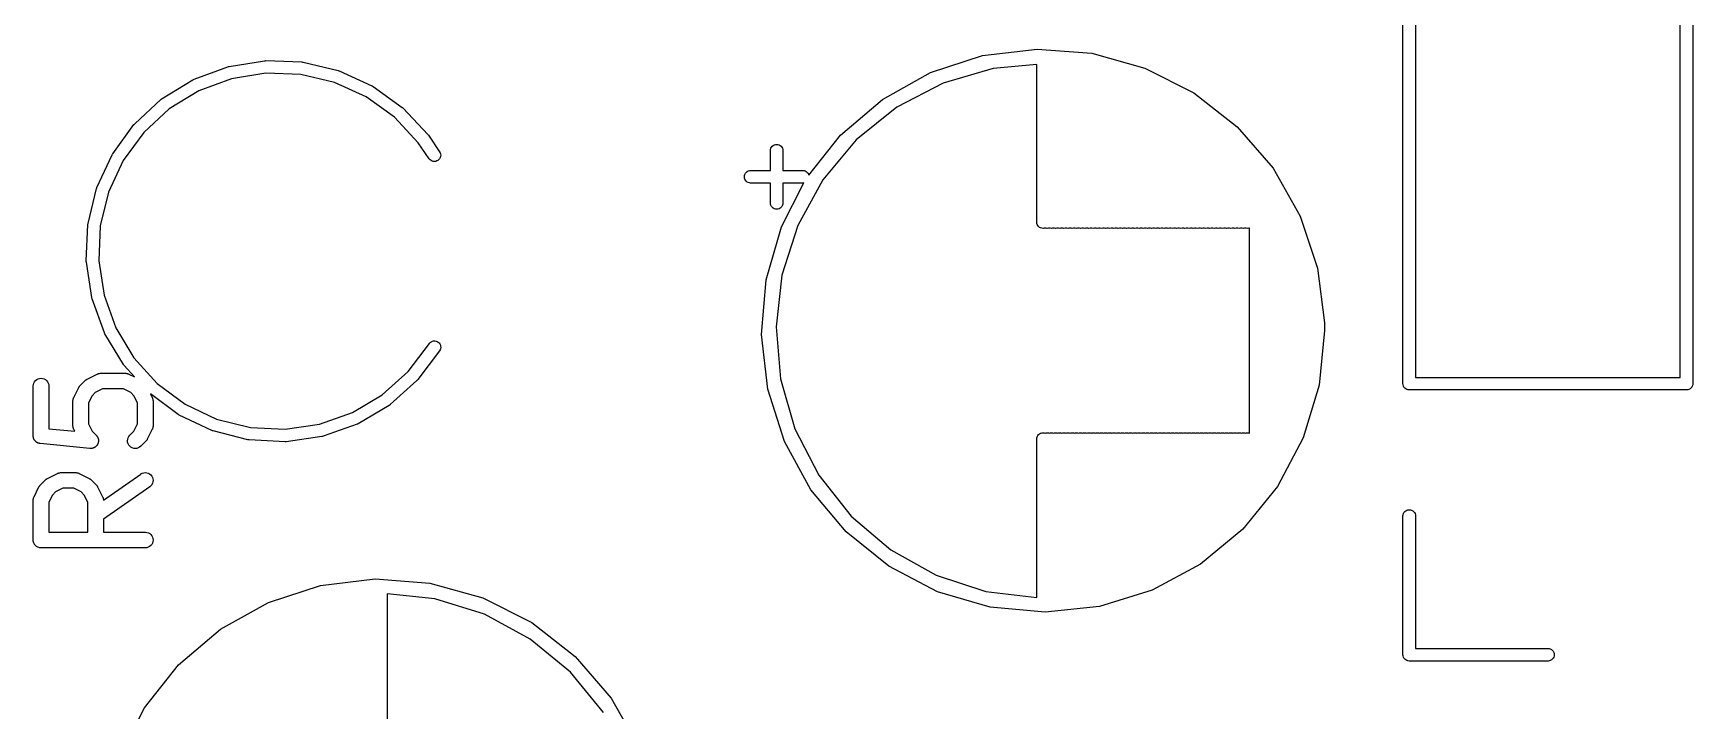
# Model space of a CAD drawing. Extents: x 37.5 to 124, y -108.8 to -35.9.
# Drawn here: x 82.75 to 98.67, y -82.39 to -75.89 of the extents above; entities that cross this region are included whole.
import ezdxf

# ---------------------------------------------------------------- set-up
doc = ezdxf.new("R2010")
doc.units = 0
doc.header["$MEASUREMENT"] = 0
doc.layers.add('BLACK', color=7, linetype='CONTINUOUS')

msp = doc.modelspace()

# ---------------------------------------------------------------- linework, layer by layer
at = {"layer": 'BLACK', "linetype": 'CONTINUOUS'}
for p, q in [((95.892, -79.2451), (95.892, -66.491)), ((96.012, -66.548), (96.012, -79.188)), ((98.552, -79.188), (98.552, -66.9618)), ((98.672, -67.0818), (98.672, -79.2451)), ((91.8602, -76.103), (92.3835, -76.0406)), ((92.3835, -76.0406), (92.9089, -76.081)), ((92.9089, -76.081), (93.4164, -76.2227)), ((84.2965, -76.3293), (84.6206, -76.2095)), ((84.6206, -76.2095), (84.6213, -76.2092)), ((84.6213, -76.2092), (84.6266, -76.2079)), ((84.6266, -76.2079), (84.6319, -76.2066)), ((84.6319, -76.2066), (84.973, -76.152)), ((84.973, -76.152), (84.9738, -76.1519)), ((84.9738, -76.1519), (84.9793, -76.1516)), ((84.9793, -76.1516), (84.9847, -76.1513)), ((84.9847, -76.1513), (85.3299, -76.1641)), ((85.3299, -76.1641), (85.3307, -76.1641)), ((85.3307, -76.1641), (85.3361, -76.1649)), ((85.3361, -76.1649), (85.3415, -76.1656)), ((85.3415, -76.1656), (85.6777, -76.2452)), ((85.6777, -76.2452), (85.6785, -76.2454)), ((85.6785, -76.2454), (85.6836, -76.2473)), ((85.6836, -76.2473), (85.6887, -76.249)), ((85.6887, -76.249), (86.003, -76.3924)), ((91.3591, -76.2658), (91.8602, -76.103)), ((91.9603, -76.2253), (91.481, -76.3664)), ((92.38, -76.1871), (91.9603, -76.2253)), ((92.38, -77.7029), (92.38, -76.1871)), ((93.4164, -76.2227), (93.8867, -76.4603)), ((83.9914, -76.5148), (84.286, -76.3344)), ((84.286, -76.3344), (84.2867, -76.334)), ((84.2867, -76.334), (84.2916, -76.3316)), ((84.2916, -76.3316), (84.2965, -76.3293)), ((84.6566, -76.3241), (84.3437, -76.4398)), ((84.9861, -76.2714), (84.6566, -76.3241)), ((85.3196, -76.2838), (84.9861, -76.2714)), ((85.6443, -76.3606), (85.3196, -76.2838)), ((85.9479, -76.4991), (85.6443, -76.3606)), ((86.003, -76.3924), (86.0038, -76.3927)), ((86.0038, -76.3927), (86.0085, -76.3955)), ((86.0085, -76.3955), (86.0132, -76.3982)), ((86.0132, -76.3982), (86.2936, -76.5999)), ((90.8991, -76.5229), (91.3591, -76.2658)), ((91.481, -76.3664), (91.0382, -76.5979)), ((83.7281, -76.756), (83.9821, -76.5219)), ((83.9821, -76.5219), (83.9827, -76.5213)), ((83.9827, -76.5213), (83.9871, -76.5181)), ((83.9871, -76.5181), (83.9914, -76.5148)), ((84.3437, -76.4398), (84.0591, -76.6141)), ((86.2188, -76.6939), (85.9479, -76.4991)), ((90.4978, -76.8644), (90.8991, -76.5229)), ((93.8867, -76.4603), (94.302, -76.7847)), ((84.0591, -76.6141), (83.8138, -76.8403)), ((86.4476, -76.9386), (86.2188, -76.6939)), ((86.2936, -76.5999), (86.2943, -76.6004)), ((86.2943, -76.6004), (86.2984, -76.6041)), ((86.2984, -76.6041), (86.3024, -76.6076)), ((86.3024, -76.6076), (86.5384, -76.8599)), ((91.0382, -76.5979), (90.6489, -76.9109)), ((83.5167, -77.0438), (83.7203, -76.7648)), ((83.8138, -76.8403), (83.6171, -77.1098)), ((83.7203, -76.7648), (83.7208, -76.7641)), ((83.7208, -76.7641), (83.7245, -76.7601)), ((83.7245, -76.7601), (83.7281, -76.756)), ((86.5384, -76.8599), (86.5389, -76.8605)), ((86.5389, -76.8605), (86.5414, -76.8638)), ((86.5414, -76.8638), (86.5441, -76.867)), ((86.5441, -76.867), (86.6516, -77.0241)), ((90.193, -77.2489), (90.4978, -76.8644)), ((94.302, -76.7847), (94.6463, -77.1836)), ((83.514, -77.0485), (83.5167, -77.0438)), ((86.5526, -77.0919), (86.4476, -76.9386)), ((86.6516, -77.0241), (86.6521, -77.0248)), ((86.6521, -77.0248), (86.6576, -77.0351)), ((86.6576, -77.0351), (86.661, -77.0463)), ((86.661, -77.0463), (86.6621, -77.058)), ((89.8252, -77.0121), (89.8261, -77.0032)), ((89.8252, -77.205), (89.8252, -77.0121)), ((89.8261, -77.0032), (89.8295, -76.9919)), ((89.8295, -76.9919), (89.8351, -76.9815)), ((89.8351, -76.9815), (89.8426, -76.9724)), ((89.8426, -76.9724), (89.8517, -76.9649)), ((89.8517, -76.9649), (89.8622, -76.9593)), ((89.8622, -76.9593), (89.8735, -76.9559)), ((89.8735, -76.9559), (89.8852, -76.9547)), ((89.8852, -76.9547), (89.897, -76.9559)), ((89.897, -76.9559), (89.9083, -76.9593)), ((89.9083, -76.9593), (89.9187, -76.9649)), ((89.9187, -76.9649), (89.9279, -76.9724)), ((89.9279, -76.9724), (89.9354, -76.9815)), ((89.9354, -76.9815), (89.9409, -76.9919)), ((89.9409, -76.9919), (89.9444, -77.0032)), ((89.9444, -77.0032), (89.9452, -77.0121)), ((89.9452, -77.0121), (89.9452, -77.205)), ((90.6489, -76.9109), (90.3277, -77.2937)), ((83.3652, -77.3672), (83.5108, -77.0539)), ((83.6171, -77.1098), (83.4765, -77.4124)), ((83.5108, -77.0539), (83.5111, -77.0532)), ((83.5111, -77.0532), (83.514, -77.0485)), ((86.5601, -77.1009), (86.5526, -77.0919)), ((86.5693, -77.1082), (86.5601, -77.1009)), ((86.5796, -77.1136), (86.5693, -77.1082)), ((86.5909, -77.1169), (86.5796, -77.1136)), ((86.6025, -77.118), (86.5909, -77.1169)), ((86.6142, -77.1168), (86.6025, -77.118)), ((86.6254, -77.1133), (86.6142, -77.1168)), ((86.6357, -77.1077), (86.6254, -77.1133)), ((86.6447, -77.1003), (86.6357, -77.1077)), ((86.6521, -77.0912), (86.6447, -77.1003)), ((86.6576, -77.0809), (86.6521, -77.0912)), ((86.661, -77.0697), (86.6576, -77.0809)), ((86.6621, -77.058), (86.661, -77.0697)), ((89.6122, -77.2093), (89.6235, -77.2059)), ((89.6235, -77.2059), (89.6323, -77.205)), ((89.6323, -77.205), (89.8252, -77.205)), ((89.9452, -77.205), (90.1382, -77.205)), ((90.1382, -77.205), (90.147, -77.2059)), ((90.147, -77.2059), (90.1583, -77.2093)), ((94.6463, -77.1836), (94.9066, -77.6418)), ((89.5749, -77.265), (89.5761, -77.2532)), ((89.5761, -77.2768), (89.5749, -77.265)), ((89.5761, -77.2532), (89.5795, -77.2419)), ((89.5795, -77.2881), (89.5761, -77.2768)), ((89.5795, -77.2419), (89.5851, -77.2315)), ((89.5851, -77.2985), (89.5795, -77.2881)), ((89.5851, -77.2315), (89.5926, -77.2224)), ((89.5926, -77.3076), (89.5851, -77.2985)), ((89.5926, -77.2224), (89.6017, -77.2149)), ((89.6017, -77.3151), (89.5926, -77.3076)), ((89.6017, -77.2149), (89.6122, -77.2093)), ((89.6122, -77.3207), (89.6017, -77.3151)), ((89.6235, -77.3241), (89.6122, -77.3207)), ((89.6323, -77.325), (89.6235, -77.3241)), ((89.8252, -77.325), (89.6323, -77.325)), ((89.8252, -77.5179), (89.8252, -77.325)), ((89.9296, -77.7461), (90.1464, -77.3242)), ((90.1382, -77.325), (89.9452, -77.325)), ((89.9452, -77.325), (89.9452, -77.5179)), ((90.3277, -77.2937), (90.087, -77.7315)), ((90.1464, -77.3242), (90.1382, -77.325)), ((90.1583, -77.2093), (90.1687, -77.2149)), ((90.1687, -77.2149), (90.1779, -77.2224)), ((90.1779, -77.2224), (90.1854, -77.2315)), ((90.1854, -77.2315), (90.1909, -77.2419)), ((90.1909, -77.2419), (90.193, -77.2489)), ((83.2794, -77.7139), (83.3614, -77.3783)), ((83.3614, -77.3783), (83.3616, -77.3774)), ((83.3616, -77.3774), (83.3634, -77.3723)), ((83.3634, -77.3723), (83.3652, -77.3672)), ((83.4765, -77.4124), (83.3974, -77.7366)), ((89.8261, -77.5268), (89.8252, -77.5179)), ((89.9452, -77.5179), (89.9444, -77.5268)), ((89.8295, -77.5381), (89.8261, -77.5268)), ((89.8351, -77.5485), (89.8295, -77.5381)), ((89.8426, -77.5576), (89.8351, -77.5485)), ((89.8517, -77.5651), (89.8426, -77.5576)), ((89.8622, -77.5707), (89.8517, -77.5651)), ((89.8735, -77.5741), (89.8622, -77.5707)), ((89.8852, -77.5753), (89.8735, -77.5741)), ((89.897, -77.5741), (89.8852, -77.5753)), ((89.9083, -77.5707), (89.897, -77.5741)), ((89.9187, -77.5651), (89.9083, -77.5707)), ((89.9279, -77.5576), (89.9187, -77.5651)), ((89.9354, -77.5485), (89.9279, -77.5576)), ((89.9409, -77.5381), (89.9354, -77.5485)), ((89.9444, -77.5268), (89.9409, -77.5381)), ((94.9066, -77.6418), (95.0729, -78.1418)), ((83.2626, -78.0706), (83.2778, -77.7254)), ((83.2778, -77.7246), (83.2787, -77.7192)), ((83.2778, -77.7254), (83.2778, -77.7246)), ((83.2787, -77.7192), (83.2794, -77.7139)), ((83.3974, -77.7366), (83.3828, -78.07)), ((89.7844, -78.2526), (89.9296, -77.7461)), ((90.087, -77.7315), (89.9359, -78.2077)), ((92.3809, -77.7118), (92.38, -77.7029)), ((92.3843, -77.7231), (92.3809, -77.7118)), ((92.3899, -77.7335), (92.3843, -77.7231)), ((92.3974, -77.7426), (92.3899, -77.7335)), ((92.4065, -77.7501), (92.3974, -77.7426)), ((92.4169, -77.7557), (92.4065, -77.7501)), ((92.4282, -77.7591), (92.4169, -77.7557)), ((92.44, -77.7603), (92.4282, -77.7591)), ((92.4518, -77.7591), (92.44, -77.7603)), ((92.46, -77.7566), (92.4518, -77.7591)), ((92.4682, -77.7591), (92.46, -77.7566)), ((92.48, -77.7603), (92.4682, -77.7591)), ((92.4918, -77.7591), (92.48, -77.7603)), ((92.5, -77.7566), (92.4918, -77.7591)), ((92.5082, -77.7591), (92.5, -77.7566)), ((92.52, -77.7603), (92.5082, -77.7591)), ((92.5318, -77.7591), (92.52, -77.7603)), ((92.54, -77.7566), (92.5318, -77.7591)), ((92.5482, -77.7591), (92.54, -77.7566)), ((92.56, -77.7603), (92.5482, -77.7591)), ((92.5718, -77.7591), (92.56, -77.7603)), ((92.58, -77.7566), (92.5718, -77.7591)), ((92.5882, -77.7591), (92.58, -77.7566)), ((92.6, -77.7603), (92.5882, -77.7591)), ((92.6118, -77.7591), (92.6, -77.7603)), ((92.62, -77.7566), (92.6118, -77.7591)), ((92.6282, -77.7591), (92.62, -77.7566)), ((92.64, -77.7603), (92.6282, -77.7591)), ((92.6518, -77.7591), (92.64, -77.7603)), ((92.66, -77.7566), (92.6518, -77.7591)), ((92.6682, -77.7591), (92.66, -77.7566)), ((92.68, -77.7603), (92.6682, -77.7591)), ((92.6918, -77.7591), (92.68, -77.7603)), ((92.7, -77.7566), (92.6918, -77.7591)), ((92.7082, -77.7591), (92.7, -77.7566)), ((92.72, -77.7603), (92.7082, -77.7591)), ((92.7318, -77.7591), (92.72, -77.7603)), ((92.74, -77.7566), (92.7318, -77.7591)), ((92.7482, -77.7591), (92.74, -77.7566)), ((92.76, -77.7603), (92.7482, -77.7591)), ((92.7718, -77.7591), (92.76, -77.7603)), ((92.78, -77.7566), (92.7718, -77.7591)), ((92.7882, -77.7591), (92.78, -77.7566)), ((92.8, -77.7603), (92.7882, -77.7591)), ((92.8118, -77.7591), (92.8, -77.7603)), ((92.82, -77.7566), (92.8118, -77.7591)), ((92.8282, -77.7591), (92.82, -77.7566)), ((92.84, -77.7603), (92.8282, -77.7591)), ((92.8518, -77.7591), (92.84, -77.7603)), ((92.86, -77.7566), (92.8518, -77.7591)), ((92.8682, -77.7591), (92.86, -77.7566)), ((92.88, -77.7603), (92.8682, -77.7591)), ((92.8918, -77.7591), (92.88, -77.7603)), ((92.9, -77.7566), (92.8918, -77.7591)), ((92.9082, -77.7591), (92.9, -77.7566)), ((92.92, -77.7603), (92.9082, -77.7591)), ((92.9318, -77.7591), (92.92, -77.7603)), ((92.94, -77.7566), (92.9318, -77.7591)), ((92.9482, -77.7591), (92.94, -77.7566)), ((92.96, -77.7603), (92.9482, -77.7591)), ((92.9718, -77.7591), (92.96, -77.7603)), ((92.98, -77.7566), (92.9718, -77.7591)), ((92.9882, -77.7591), (92.98, -77.7566)), ((93, -77.7603), (92.9882, -77.7591)), ((93.0118, -77.7591), (93, -77.7603)), ((93.02, -77.7566), (93.0118, -77.7591)), ((93.0282, -77.7591), (93.02, -77.7566)), ((93.04, -77.7603), (93.0282, -77.7591)), ((93.0518, -77.7591), (93.04, -77.7603)), ((93.06, -77.7566), (93.0518, -77.7591)), ((93.0682, -77.7591), (93.06, -77.7566)), ((93.08, -77.7603), (93.0682, -77.7591)), ((93.0918, -77.7591), (93.08, -77.7603)), ((93.1, -77.7566), (93.0918, -77.7591)), ((93.1082, -77.7591), (93.1, -77.7566)), ((93.12, -77.7603), (93.1082, -77.7591)), ((93.1318, -77.7591), (93.12, -77.7603)), ((93.1405, -77.7565), (93.1318, -77.7591)), ((93.1492, -77.7591), (93.1405, -77.7565)), ((93.161, -77.7603), (93.1492, -77.7591)), ((93.1728, -77.7591), (93.161, -77.7603)), ((93.181, -77.7566), (93.1728, -77.7591)), ((93.1892, -77.7591), (93.181, -77.7566)), ((93.201, -77.7603), (93.1892, -77.7591)), ((93.2128, -77.7591), (93.201, -77.7603)), ((93.221, -77.7566), (93.2128, -77.7591)), ((93.2292, -77.7591), (93.221, -77.7566)), ((93.241, -77.7603), (93.2292, -77.7591)), ((93.2528, -77.7591), (93.241, -77.7603)), ((93.261, -77.7566), (93.2528, -77.7591)), ((93.2692, -77.7591), (93.261, -77.7566)), ((93.281, -77.7603), (93.2692, -77.7591)), ((93.2928, -77.7591), (93.281, -77.7603)), ((93.301, -77.7566), (93.2928, -77.7591)), ((93.3092, -77.7591), (93.301, -77.7566)), ((93.321, -77.7603), (93.3092, -77.7591)), ((93.3328, -77.7591), (93.321, -77.7603)), ((93.341, -77.7566), (93.3328, -77.7591)), ((93.3492, -77.7591), (93.341, -77.7566)), ((93.361, -77.7603), (93.3492, -77.7591)), ((93.3728, -77.7591), (93.361, -77.7603)), ((93.381, -77.7566), (93.3728, -77.7591)), ((93.3892, -77.7591), (93.381, -77.7566)), ((93.401, -77.7603), (93.3892, -77.7591)), ((93.4128, -77.7591), (93.401, -77.7603)), ((93.421, -77.7566), (93.4128, -77.7591)), ((93.4292, -77.7591), (93.421, -77.7566)), ((93.441, -77.7603), (93.4292, -77.7591)), ((93.4528, -77.7591), (93.441, -77.7603)), ((93.461, -77.7566), (93.4528, -77.7591)), ((93.4692, -77.7591), (93.461, -77.7566)), ((93.481, -77.7603), (93.4692, -77.7591)), ((93.4928, -77.7591), (93.481, -77.7603)), ((93.501, -77.7566), (93.4928, -77.7591)), ((93.5092, -77.7591), (93.501, -77.7566)), ((93.521, -77.7603), (93.5092, -77.7591)), ((93.5328, -77.7591), (93.521, -77.7603)), ((93.541, -77.7566), (93.5328, -77.7591)), ((93.5492, -77.7591), (93.541, -77.7566)), ((93.561, -77.7603), (93.5492, -77.7591)), ((93.5728, -77.7591), (93.561, -77.7603)), ((93.581, -77.7566), (93.5728, -77.7591)), ((93.5892, -77.7591), (93.581, -77.7566)), ((93.601, -77.7603), (93.5892, -77.7591)), ((93.6128, -77.7591), (93.601, -77.7603)), ((93.621, -77.7566), (93.6128, -77.7591)), ((93.6292, -77.7591), (93.621, -77.7566)), ((93.641, -77.7603), (93.6292, -77.7591)), ((93.6528, -77.7591), (93.641, -77.7603)), ((93.661, -77.7566), (93.6528, -77.7591)), ((93.6692, -77.7591), (93.661, -77.7566)), ((93.681, -77.7603), (93.6692, -77.7591)), ((93.6928, -77.7591), (93.681, -77.7603)), ((93.701, -77.7566), (93.6928, -77.7591)), ((93.7092, -77.7591), (93.701, -77.7566)), ((93.721, -77.7603), (93.7092, -77.7591)), ((93.7328, -77.7591), (93.721, -77.7603)), ((93.741, -77.7566), (93.7328, -77.7591)), ((93.7492, -77.7591), (93.741, -77.7566)), ((93.761, -77.7603), (93.7492, -77.7591)), ((93.7728, -77.7591), (93.761, -77.7603)), ((93.781, -77.7566), (93.7728, -77.7591)), ((93.7892, -77.7591), (93.781, -77.7566)), ((93.801, -77.7603), (93.7892, -77.7591)), ((93.8128, -77.7591), (93.801, -77.7603)), ((93.821, -77.7566), (93.8128, -77.7591)), ((93.8292, -77.7591), (93.821, -77.7566)), ((93.841, -77.7603), (93.8292, -77.7591)), ((93.8528, -77.7591), (93.841, -77.7603)), ((93.861, -77.7566), (93.8528, -77.7591)), ((93.8692, -77.7591), (93.861, -77.7566)), ((93.881, -77.7603), (93.8692, -77.7591)), ((93.8928, -77.7591), (93.881, -77.7603)), ((93.901, -77.7566), (93.8928, -77.7591)), ((93.9092, -77.7591), (93.901, -77.7566)), ((93.921, -77.7603), (93.9092, -77.7591)), ((93.9328, -77.7591), (93.921, -77.7603)), ((93.941, -77.7566), (93.9328, -77.7591)), ((93.9492, -77.7591), (93.941, -77.7566)), ((93.961, -77.7603), (93.9492, -77.7591)), ((93.9728, -77.7591), (93.961, -77.7603)), ((93.981, -77.7566), (93.9728, -77.7591)), ((93.9892, -77.7591), (93.981, -77.7566)), ((94.001, -77.7603), (93.9892, -77.7591)), ((94.0128, -77.7591), (94.001, -77.7603)), ((94.021, -77.7566), (94.0128, -77.7591)), ((94.0292, -77.7591), (94.021, -77.7566)), ((94.041, -77.7603), (94.0292, -77.7591)), ((94.0528, -77.7591), (94.041, -77.7603)), ((94.061, -77.7566), (94.0528, -77.7591)), ((94.0692, -77.7591), (94.061, -77.7566)), ((94.081, -77.7603), (94.0692, -77.7591)), ((94.0928, -77.7591), (94.081, -77.7603)), ((94.101, -77.7566), (94.0928, -77.7591)), ((94.1092, -77.7591), (94.101, -77.7566)), ((94.121, -77.7603), (94.1092, -77.7591)), ((94.1328, -77.7591), (94.121, -77.7603)), ((94.141, -77.7566), (94.1328, -77.7591)), ((94.1492, -77.7591), (94.141, -77.7566)), ((94.161, -77.7603), (94.1492, -77.7591)), ((94.1728, -77.7591), (94.161, -77.7603)), ((94.181, -77.7566), (94.1728, -77.7591)), ((94.1892, -77.7591), (94.181, -77.7566)), ((94.201, -77.7603), (94.1892, -77.7591)), ((94.2128, -77.7591), (94.201, -77.7603)), ((94.221, -77.7566), (94.2128, -77.7591)), ((94.2292, -77.7591), (94.221, -77.7566)), ((94.241, -77.7603), (94.2292, -77.7591)), ((94.2528, -77.7591), (94.241, -77.7603)), ((94.261, -77.7566), (94.2528, -77.7591)), ((94.2692, -77.7591), (94.261, -77.7566)), ((94.281, -77.7603), (94.2692, -77.7591)), ((94.2928, -77.7591), (94.281, -77.7603)), ((94.301, -77.7566), (94.2928, -77.7591)), ((94.3092, -77.7591), (94.301, -77.7566)), ((94.321, -77.7603), (94.3092, -77.7591)), ((94.3328, -77.7591), (94.321, -77.7603)), ((94.341, -77.7566), (94.3328, -77.7591)), ((94.3492, -77.7591), (94.341, -77.7566)), ((94.361, -77.7603), (94.3492, -77.7591)), ((94.3728, -77.7591), (94.361, -77.7603)), ((94.381, -77.7566), (94.3728, -77.7591)), ((94.3892, -77.7591), (94.381, -77.7566)), ((94.401, -77.7603), (94.3892, -77.7591)), ((94.4128, -77.7591), (94.401, -77.7603)), ((94.421, -77.7566), (94.4128, -77.7591)), ((94.421, -79.7234), (94.421, -77.7566)), ((83.2629, -78.076), (83.2626, -78.0706)), ((83.2631, -78.0814), (83.2629, -78.076)), ((83.2632, -78.0823), (83.2631, -78.0814)), ((83.3154, -78.4237), (83.2632, -78.0823)), ((83.3828, -78.07), (83.4331, -78.3998)), ((95.0729, -78.1418), (95.1389, -78.6646)), ((89.7403, -78.7777), (89.7844, -78.2526)), ((89.9359, -78.2077), (89.8802, -78.7043)), ((83.3167, -78.429), (83.3154, -78.4237)), ((83.318, -78.4343), (83.3167, -78.429)), ((83.3183, -78.4351), (83.318, -78.4343)), ((83.4358, -78.7599), (83.3183, -78.4351)), ((83.4331, -78.3998), (83.5466, -78.7136)), ((83.4381, -78.7648), (83.4358, -78.7599)), ((83.4404, -78.7698), (83.4381, -78.7648)), ((83.4408, -78.7705), (83.4404, -78.7698)), ((83.6192, -79.0663), (83.4408, -78.7705)), ((83.5466, -78.7136), (83.7189, -78.9994)), ((89.799, -79.3014), (89.7403, -78.7777)), ((89.8802, -78.7043), (89.9221, -79.2021)), ((95.14, -78.74), (95.0886, -79.2644)), ((95.1389, -78.6646), (95.14, -78.74)), ((86.3502, -79.1334), (86.5541, -78.862)), ((86.6501, -78.934), (86.4426, -79.2102)), ((86.5541, -78.862), (86.5547, -78.8613)), ((86.5547, -78.8613), (86.5627, -78.8528)), ((86.5627, -78.8528), (86.5722, -78.846)), ((86.5722, -78.846), (86.5829, -78.8412)), ((86.5829, -78.8412), (86.5943, -78.8385)), ((86.5943, -78.8385), (86.606, -78.8381)), ((86.606, -78.8381), (86.6176, -78.84)), ((86.6176, -78.84), (86.6285, -78.8441)), ((86.6285, -78.8441), (86.6385, -78.8503)), ((86.6385, -78.8503), (86.6471, -78.8583)), ((86.6471, -78.8583), (86.6539, -78.8677)), ((86.6562, -78.924), (86.6501, -78.934)), ((86.6539, -78.8677), (86.6588, -78.8784)), ((86.6602, -78.913), (86.6562, -78.924)), ((86.6588, -78.8784), (86.6616, -78.8898)), ((86.662, -78.9015), (86.6602, -78.913)), ((86.6616, -78.8898), (86.662, -78.9015)), ((83.6224, -79.0707), (83.6192, -79.0663)), ((83.6256, -79.0751), (83.6224, -79.0707)), ((83.6262, -79.0757), (83.6256, -79.0751)), ((83.7242, -79.1836), (83.6262, -79.0757)), ((83.7189, -78.9994), (83.9434, -79.2462)), ((82.7534, -79.2709), (82.755, -79.2563)), ((82.7534, -79.2719), (82.7534, -79.2709)), ((82.7534, -79.7481), (82.7534, -79.2719)), ((82.755, -79.2563), (82.7594, -79.2424)), ((82.7594, -79.2424), (82.7665, -79.2295)), ((82.7665, -79.2295), (82.7759, -79.2183)), ((82.7759, -79.2183), (82.7873, -79.2091)), ((82.7873, -79.2091), (82.8003, -79.2024)), ((82.8003, -79.2024), (82.8143, -79.1982)), ((82.8143, -79.1982), (82.8289, -79.1969)), ((82.8289, -79.1969), (82.8435, -79.1984)), ((82.8435, -79.1984), (82.8574, -79.2028)), ((82.8574, -79.2028), (82.8703, -79.2097)), ((82.8703, -79.2097), (82.8816, -79.2191)), ((82.8816, -79.2191), (82.8908, -79.2304)), ((82.8908, -79.2304), (82.8977, -79.2433)), ((82.8977, -79.2433), (82.902, -79.2573)), ((82.902, -79.2573), (82.9034, -79.2719)), ((82.9034, -79.2719), (82.9034, -79.6802)), ((83.1946, -79.2778), (83.1966, -79.2754)), ((83.1966, -79.2754), (83.1983, -79.2728)), ((83.1983, -79.2728), (83.2012, -79.2697)), ((83.2012, -79.2697), (83.2039, -79.2665)), ((83.2039, -79.2665), (83.2515, -79.2189)), ((83.2515, -79.2189), (83.2523, -79.2181)), ((83.2523, -79.2181), (83.2556, -79.2155)), ((83.2556, -79.2155), (83.2586, -79.2126)), ((83.2586, -79.2126), (83.2613, -79.2109)), ((83.2613, -79.2109), (83.2637, -79.209)), ((83.2637, -79.209), (83.2675, -79.2071)), ((83.2675, -79.2071), (83.271, -79.2048)), ((83.271, -79.2048), (83.3663, -79.1572)), ((83.3663, -79.1572), (83.3672, -79.1567)), ((83.3672, -79.1567), (83.3693, -79.156)), ((83.3693, -79.156), (83.3712, -79.1549)), ((83.3712, -79.1549), (83.3761, -79.1535)), ((83.3761, -79.1535), (83.3809, -79.1517)), ((83.3809, -79.1517), (83.3831, -79.1514)), ((83.3831, -79.1514), (83.3852, -79.1507)), ((83.3852, -79.1507), (83.3903, -79.1502)), ((83.3903, -79.1502), (83.3954, -79.1494)), ((83.3954, -79.1494), (83.3976, -79.1495)), ((83.3976, -79.1495), (83.3998, -79.1493)), ((83.3998, -79.1493), (83.6379, -79.1493)), ((83.6379, -79.1493), (83.639, -79.1493)), ((83.639, -79.1493), (83.6411, -79.1495)), ((83.6411, -79.1495), (83.6434, -79.1495)), ((83.6434, -79.1495), (83.6484, -79.1504)), ((83.6484, -79.1504), (83.6535, -79.1509)), ((83.6535, -79.1509), (83.6556, -79.1516)), ((83.6556, -79.1516), (83.6578, -79.152)), ((83.6578, -79.152), (83.6626, -79.1538)), ((83.6626, -79.1538), (83.6675, -79.1553)), ((83.6675, -79.1553), (83.6694, -79.1564)), ((83.6694, -79.1564), (83.6714, -79.1572)), ((83.6714, -79.1572), (83.7242, -79.1836)), ((83.9434, -79.2462), (84.2116, -79.4448)), ((86.1018, -79.3562), (86.3502, -79.1334)), ((86.4347, -79.2189), (86.1775, -79.4495)), ((86.4383, -79.2149), (86.4347, -79.2189)), ((86.4421, -79.2109), (86.4383, -79.2149)), ((86.4426, -79.2102), (86.4421, -79.2109)), ((89.9221, -79.2021), (90.0598, -79.6824)), ((95.0886, -79.2644), (94.9363, -79.7689)), ((95.8917, -79.248), (95.892, -79.2451)), ((95.8929, -79.2598), (95.8917, -79.248)), ((95.8963, -79.2711), (95.8929, -79.2598)), ((95.9016, -79.2811), (95.8963, -79.2711)), ((96.012, -79.188), (98.552, -79.188)), ((98.6677, -79.2711), (98.6621, -79.2815)), ((98.6711, -79.2598), (98.6677, -79.2711)), ((98.6723, -79.248), (98.6711, -79.2598)), ((98.672, -79.2451), (98.6723, -79.248)), ((83.1343, -79.4137), (83.1346, -79.4115)), ((83.1343, -79.4148), (83.1343, -79.4137)), ((83.1343, -79.6529), (83.1343, -79.4148)), ((83.1345, -79.4093), (83.1354, -79.4043)), ((83.1346, -79.4115), (83.1345, -79.4093)), ((83.1354, -79.4043), (83.136, -79.3992)), ((83.136, -79.3992), (83.1366, -79.3971)), ((83.1366, -79.3971), (83.137, -79.3949)), ((83.137, -79.3949), (83.1388, -79.3901)), ((83.1388, -79.3901), (83.1404, -79.3852)), ((83.1404, -79.3852), (83.1415, -79.3833)), ((83.1415, -79.3833), (83.1423, -79.3812)), ((83.1423, -79.3812), (83.1899, -79.286)), ((83.1899, -79.286), (83.1903, -79.285)), ((83.1903, -79.285), (83.1926, -79.2815)), ((83.1926, -79.2815), (83.1946, -79.2778)), ((83.3186, -79.364), (83.2843, -79.4325)), ((83.2843, -79.4325), (83.2843, -79.6352)), ((83.349, -79.3335), (83.3186, -79.364)), ((83.4175, -79.2993), (83.349, -79.3335)), ((83.6202, -79.2993), (83.4175, -79.2993)), ((83.6887, -79.3335), (83.6202, -79.2993)), ((83.7191, -79.364), (83.6887, -79.3335)), ((83.7534, -79.4325), (83.7191, -79.364)), ((83.7534, -79.6352), (83.7534, -79.4325)), ((84.1449, -79.5447), (83.8787, -79.3476)), ((83.8787, -79.3476), (83.8955, -79.3812)), ((83.8955, -79.3812), (83.8959, -79.3822)), ((83.8959, -79.3822), (83.8967, -79.3842)), ((83.8967, -79.3842), (83.8977, -79.3862)), ((83.8977, -79.3862), (83.8992, -79.3911)), ((83.8992, -79.3911), (83.901, -79.3959)), ((83.901, -79.3959), (83.9013, -79.3981)), ((83.9013, -79.3981), (83.902, -79.4002)), ((83.902, -79.4002), (83.9025, -79.4053)), ((83.9025, -79.4053), (83.9033, -79.4104)), ((83.9033, -79.4104), (83.9032, -79.4126)), ((83.9032, -79.4126), (83.9034, -79.4148)), ((83.9034, -79.4148), (83.9034, -79.6529)), ((85.8148, -79.5265), (86.1018, -79.3562)), ((89.9583, -79.8036), (89.799, -79.3014)), ((95.9019, -79.2815), (95.9016, -79.2811)), ((95.9094, -79.2906), (95.9019, -79.2815)), ((95.9185, -79.2981), (95.9094, -79.2906)), ((95.9289, -79.3037), (95.9185, -79.2981)), ((95.9402, -79.3071), (95.9289, -79.3037)), ((95.952, -79.3083), (95.9402, -79.3071)), ((95.9549, -79.308), (95.952, -79.3083)), ((98.6091, -79.308), (95.9549, -79.308)), ((98.612, -79.3083), (98.6091, -79.308)), ((98.6149, -79.308), (98.612, -79.3083)), ((98.6238, -79.3071), (98.6149, -79.308)), ((98.6149, -79.308), (98.6149, -79.308)), ((98.6351, -79.3037), (98.6238, -79.3071)), ((98.6455, -79.2981), (98.6351, -79.3037)), ((98.6546, -79.2906), (98.6455, -79.2981)), ((98.6621, -79.2815), (98.6546, -79.2906)), ((84.1495, -79.5475), (84.1449, -79.5447)), ((84.1542, -79.5504), (84.1495, -79.5475)), ((84.1549, -79.5507), (84.1542, -79.5504)), ((84.4672, -79.6985), (84.1549, -79.5507)), ((84.2116, -79.4448), (84.5132, -79.5875)), ((84.5132, -79.5875), (84.8368, -79.6689)), ((85.5002, -79.6378), (85.8148, -79.5265)), ((86.1681, -79.4564), (85.871, -79.6327)), ((86.1724, -79.4532), (86.1681, -79.4564)), ((86.1769, -79.45), (86.1724, -79.4532)), ((86.1775, -79.4495), (86.1769, -79.45)), ((82.7537, -79.7514), (82.7534, -79.7481)), ((82.7537, -79.7547), (82.7537, -79.7514)), ((82.9034, -79.6802), (83.1516, -79.705)), ((83.1345, -79.6551), (83.1343, -79.6529)), ((83.1345, -79.6573), (83.1345, -79.6551)), ((83.1353, -79.6623), (83.1345, -79.6573)), ((83.1358, -79.6674), (83.1353, -79.6623)), ((83.1364, -79.6695), (83.1358, -79.6674)), ((83.1367, -79.6717), (83.1364, -79.6695)), ((83.1385, -79.6765), (83.1367, -79.6717)), ((83.14, -79.6814), (83.1385, -79.6765)), ((83.141, -79.6834), (83.14, -79.6814)), ((83.1418, -79.6855), (83.141, -79.6834)), ((83.1423, -79.6864), (83.1418, -79.6855)), ((83.1516, -79.705), (83.1423, -79.6864)), ((83.2843, -79.6352), (83.3186, -79.7037)), ((83.3186, -79.7037), (83.3576, -79.7427)), ((83.3576, -79.7427), (83.3583, -79.7434)), ((83.3583, -79.7434), (83.3606, -79.7462)), ((83.3606, -79.7462), (83.3631, -79.7488)), ((83.3631, -79.7488), (83.3651, -79.752)), ((83.3651, -79.752), (83.3675, -79.7549)), ((83.6708, -79.754), (83.6801, -79.7427)), ((83.6801, -79.7427), (83.7191, -79.7037)), ((83.7191, -79.7037), (83.7534, -79.6352)), ((83.8955, -79.6864), (83.8478, -79.7816)), ((83.8963, -79.6843), (83.8955, -79.6864)), ((83.8973, -79.6824), (83.8963, -79.6843)), ((83.8989, -79.6775), (83.8973, -79.6824)), ((83.9007, -79.6727), (83.8989, -79.6775)), ((83.9011, -79.6705), (83.9007, -79.6727)), ((83.9017, -79.6684), (83.9011, -79.6705)), ((83.9023, -79.6634), (83.9017, -79.6684)), ((83.9032, -79.6583), (83.9023, -79.6634)), ((83.9034, -79.6539), (83.9031, -79.6561)), ((83.9031, -79.6561), (83.9032, -79.6583)), ((83.9034, -79.6529), (83.9034, -79.6539)), ((84.4723, -79.7003), (84.4672, -79.6985)), ((84.4774, -79.7022), (84.4723, -79.7003)), ((84.4782, -79.7024), (84.4774, -79.7022)), ((84.8132, -79.7867), (84.4782, -79.7024)), ((84.8368, -79.6689), (85.17, -79.6858)), ((85.17, -79.6858), (85.5002, -79.6378)), ((85.5339, -79.7531), (85.5286, -79.7544)), ((85.5347, -79.7529), (85.5339, -79.7531)), ((85.8604, -79.6376), (85.5347, -79.7529)), ((85.8653, -79.6354), (85.8604, -79.6376)), ((85.8702, -79.6331), (85.8653, -79.6354)), ((85.871, -79.6327), (85.8702, -79.6331)), ((90.0598, -79.6824), (90.2881, -80.1268)), ((92.3843, -79.7569), (92.3899, -79.7465)), ((92.3899, -79.7465), (92.3974, -79.7374)), ((92.3974, -79.7374), (92.4065, -79.7299)), ((92.4065, -79.7299), (92.4169, -79.7243)), ((92.4169, -79.7243), (92.4282, -79.7209)), ((92.4282, -79.7209), (92.44, -79.7197)), ((92.44, -79.7197), (92.4518, -79.7209)), ((92.4518, -79.7209), (92.46, -79.7234)), ((92.46, -79.7234), (92.4682, -79.7209)), ((92.4682, -79.7209), (92.48, -79.7197)), ((92.48, -79.7197), (92.4918, -79.7209)), ((92.4918, -79.7209), (92.5, -79.7234)), ((92.5, -79.7234), (92.5082, -79.7209)), ((92.5082, -79.7209), (92.52, -79.7197)), ((92.52, -79.7197), (92.5318, -79.7209)), ((92.5318, -79.7209), (92.54, -79.7234)), ((92.54, -79.7234), (92.5482, -79.7209)), ((92.5482, -79.7209), (92.56, -79.7197)), ((92.56, -79.7197), (92.5718, -79.7209)), ((92.5718, -79.7209), (92.58, -79.7234)), ((92.58, -79.7234), (92.5882, -79.7209)), ((92.5882, -79.7209), (92.6, -79.7197)), ((92.6, -79.7197), (92.6118, -79.7209)), ((92.6118, -79.7209), (92.62, -79.7234)), ((92.62, -79.7234), (92.6282, -79.7209)), ((92.6282, -79.7209), (92.64, -79.7197)), ((92.64, -79.7197), (92.6518, -79.7209)), ((92.6518, -79.7209), (92.66, -79.7234)), ((92.66, -79.7234), (92.6682, -79.7209)), ((92.6682, -79.7209), (92.68, -79.7197)), ((92.68, -79.7197), (92.6918, -79.7209)), ((92.6918, -79.7209), (92.7, -79.7234)), ((92.7, -79.7234), (92.7082, -79.7209)), ((92.7082, -79.7209), (92.72, -79.7197)), ((92.72, -79.7197), (92.7318, -79.7209)), ((92.7318, -79.7209), (92.74, -79.7234)), ((92.74, -79.7234), (92.7482, -79.7209)), ((92.7482, -79.7209), (92.76, -79.7197)), ((92.76, -79.7197), (92.7718, -79.7209)), ((92.7718, -79.7209), (92.78, -79.7234)), ((92.78, -79.7234), (92.7882, -79.7209)), ((92.7882, -79.7209), (92.8, -79.7197)), ((92.8, -79.7197), (92.8118, -79.7209)), ((92.8118, -79.7209), (92.82, -79.7234)), ((92.82, -79.7234), (92.8282, -79.7209)), ((92.8282, -79.7209), (92.84, -79.7197)), ((92.84, -79.7197), (92.8518, -79.7209)), ((92.8518, -79.7209), (92.86, -79.7234)), ((92.86, -79.7234), (92.8682, -79.7209)), ((92.8682, -79.7209), (92.88, -79.7197)), ((92.88, -79.7197), (92.8918, -79.7209)), ((92.8918, -79.7209), (92.9, -79.7234)), ((92.9, -79.7234), (92.9082, -79.7209)), ((92.9082, -79.7209), (92.92, -79.7197)), ((92.92, -79.7197), (92.9318, -79.7209)), ((92.9318, -79.7209), (92.94, -79.7234)), ((92.94, -79.7234), (92.9482, -79.7209)), ((92.9482, -79.7209), (92.96, -79.7197)), ((92.96, -79.7197), (92.9718, -79.7209)), ((92.9718, -79.7209), (92.98, -79.7234)), ((92.98, -79.7234), (92.9882, -79.7209)), ((92.9882, -79.7209), (93, -79.7197)), ((93, -79.7197), (93.0118, -79.7209)), ((93.0118, -79.7209), (93.02, -79.7234)), ((93.02, -79.7234), (93.0282, -79.7209)), ((93.0282, -79.7209), (93.04, -79.7197)), ((93.04, -79.7197), (93.0518, -79.7209)), ((93.0518, -79.7209), (93.06, -79.7234)), ((93.06, -79.7234), (93.0682, -79.7209)), ((93.0682, -79.7209), (93.08, -79.7197)), ((93.08, -79.7197), (93.0918, -79.7209)), ((93.0918, -79.7209), (93.1, -79.7234)), ((93.1, -79.7234), (93.1082, -79.7209)), ((93.1082, -79.7209), (93.12, -79.7197)), ((93.12, -79.7197), (93.1318, -79.7209)), ((93.1318, -79.7209), (93.1405, -79.7235)), ((93.1405, -79.7235), (93.1492, -79.7209)), ((93.1492, -79.7209), (93.161, -79.7197)), ((93.161, -79.7197), (93.1728, -79.7209)), ((93.1728, -79.7209), (93.181, -79.7234)), ((93.181, -79.7234), (93.1892, -79.7209)), ((93.1892, -79.7209), (93.201, -79.7197)), ((93.201, -79.7197), (93.2128, -79.7209)), ((93.2128, -79.7209), (93.221, -79.7234)), ((93.221, -79.7234), (93.2292, -79.7209)), ((93.2292, -79.7209), (93.241, -79.7197)), ((93.241, -79.7197), (93.2528, -79.7209)), ((93.2528, -79.7209), (93.261, -79.7234)), ((93.261, -79.7234), (93.2692, -79.7209)), ((93.2692, -79.7209), (93.281, -79.7197)), ((93.281, -79.7197), (93.2928, -79.7209)), ((93.2928, -79.7209), (93.301, -79.7234)), ((93.301, -79.7234), (93.3092, -79.7209)), ((93.3092, -79.7209), (93.321, -79.7197)), ((93.321, -79.7197), (93.3328, -79.7209)), ((93.3328, -79.7209), (93.341, -79.7234)), ((93.341, -79.7234), (93.3492, -79.7209)), ((93.3492, -79.7209), (93.361, -79.7197)), ((93.361, -79.7197), (93.3728, -79.7209)), ((93.3728, -79.7209), (93.381, -79.7234)), ((93.381, -79.7234), (93.3892, -79.7209)), ((93.3892, -79.7209), (93.401, -79.7197)), ((93.401, -79.7197), (93.4128, -79.7209)), ((93.4128, -79.7209), (93.421, -79.7234)), ((93.421, -79.7234), (93.4292, -79.7209)), ((93.4292, -79.7209), (93.441, -79.7197)), ((93.441, -79.7197), (93.4528, -79.7209)), ((93.4528, -79.7209), (93.461, -79.7234)), ((93.461, -79.7234), (93.4692, -79.7209)), ((93.4692, -79.7209), (93.481, -79.7197)), ((93.481, -79.7197), (93.4928, -79.7209)), ((93.4928, -79.7209), (93.501, -79.7234)), ((93.501, -79.7234), (93.5092, -79.7209)), ((93.5092, -79.7209), (93.521, -79.7197)), ((93.521, -79.7197), (93.5328, -79.7209)), ((93.5328, -79.7209), (93.541, -79.7234)), ((93.541, -79.7234), (93.5492, -79.7209)), ((93.5492, -79.7209), (93.561, -79.7197)), ((93.561, -79.7197), (93.5728, -79.7209)), ((93.5728, -79.7209), (93.581, -79.7234)), ((93.581, -79.7234), (93.5892, -79.7209)), ((93.5892, -79.7209), (93.601, -79.7197)), ((93.601, -79.7197), (93.6128, -79.7209)), ((93.6128, -79.7209), (93.621, -79.7234)), ((93.621, -79.7234), (93.6292, -79.7209)), ((93.6292, -79.7209), (93.641, -79.7197)), ((93.641, -79.7197), (93.6528, -79.7209)), ((93.6528, -79.7209), (93.661, -79.7234)), ((93.661, -79.7234), (93.6692, -79.7209)), ((93.6692, -79.7209), (93.681, -79.7197)), ((93.681, -79.7197), (93.6928, -79.7209)), ((93.6928, -79.7209), (93.701, -79.7234)), ((93.701, -79.7234), (93.7092, -79.7209)), ((93.7092, -79.7209), (93.721, -79.7197)), ((93.721, -79.7197), (93.7328, -79.7209)), ((93.7328, -79.7209), (93.741, -79.7234)), ((93.741, -79.7234), (93.7492, -79.7209)), ((93.7492, -79.7209), (93.761, -79.7197)), ((93.761, -79.7197), (93.7728, -79.7209)), ((93.7728, -79.7209), (93.781, -79.7234)), ((93.781, -79.7234), (93.7892, -79.7209)), ((93.7892, -79.7209), (93.801, -79.7197)), ((93.801, -79.7197), (93.8128, -79.7209)), ((93.8128, -79.7209), (93.821, -79.7234)), ((93.821, -79.7234), (93.8292, -79.7209)), ((93.8292, -79.7209), (93.841, -79.7197)), ((93.841, -79.7197), (93.8528, -79.7209)), ((93.8528, -79.7209), (93.861, -79.7234)), ((93.861, -79.7234), (93.8692, -79.7209)), ((93.8692, -79.7209), (93.881, -79.7197)), ((93.881, -79.7197), (93.8928, -79.7209)), ((93.8928, -79.7209), (93.901, -79.7234)), ((93.901, -79.7234), (93.9092, -79.7209)), ((93.9092, -79.7209), (93.921, -79.7197)), ((93.921, -79.7197), (93.9328, -79.7209)), ((93.9328, -79.7209), (93.941, -79.7234)), ((93.941, -79.7234), (93.9492, -79.7209)), ((93.9492, -79.7209), (93.961, -79.7197)), ((93.961, -79.7197), (93.9728, -79.7209)), ((93.9728, -79.7209), (93.981, -79.7234)), ((93.981, -79.7234), (93.9892, -79.7209)), ((93.9892, -79.7209), (94.001, -79.7197)), ((94.001, -79.7197), (94.0128, -79.7209)), ((94.0128, -79.7209), (94.021, -79.7234)), ((94.021, -79.7234), (94.0292, -79.7209)), ((94.0292, -79.7209), (94.041, -79.7197)), ((94.041, -79.7197), (94.0528, -79.7209)), ((94.0528, -79.7209), (94.061, -79.7234)), ((94.061, -79.7234), (94.0692, -79.7209)), ((94.0692, -79.7209), (94.081, -79.7197)), ((94.081, -79.7197), (94.0928, -79.7209)), ((94.0928, -79.7209), (94.101, -79.7234)), ((94.101, -79.7234), (94.1092, -79.7209)), ((94.1092, -79.7209), (94.121, -79.7197)), ((94.121, -79.7197), (94.1328, -79.7209)), ((94.1328, -79.7209), (94.141, -79.7234)), ((94.141, -79.7234), (94.1492, -79.7209)), ((94.1492, -79.7209), (94.161, -79.7197)), ((94.161, -79.7197), (94.1728, -79.7209)), ((94.1728, -79.7209), (94.181, -79.7234)), ((94.181, -79.7234), (94.1892, -79.7209)), ((94.1892, -79.7209), (94.201, -79.7197)), ((94.201, -79.7197), (94.2128, -79.7209)), ((94.2128, -79.7209), (94.221, -79.7234)), ((94.221, -79.7234), (94.2292, -79.7209)), ((94.2292, -79.7209), (94.241, -79.7197)), ((94.241, -79.7197), (94.2528, -79.7209)), ((94.2528, -79.7209), (94.261, -79.7234)), ((94.261, -79.7234), (94.2692, -79.7209)), ((94.2692, -79.7209), (94.281, -79.7197)), ((94.281, -79.7197), (94.2928, -79.7209)), ((94.2928, -79.7209), (94.301, -79.7234)), ((94.301, -79.7234), (94.3092, -79.7209)), ((94.3092, -79.7209), (94.321, -79.7197)), ((94.321, -79.7197), (94.3328, -79.7209)), ((94.3328, -79.7209), (94.341, -79.7234)), ((94.341, -79.7234), (94.3492, -79.7209)), ((94.3492, -79.7209), (94.361, -79.7197)), ((94.361, -79.7197), (94.3728, -79.7209)), ((94.3728, -79.7209), (94.381, -79.7234)), ((94.381, -79.7234), (94.3892, -79.7209)), ((94.3892, -79.7209), (94.401, -79.7197)), ((94.401, -79.7197), (94.4128, -79.7209)), ((94.4128, -79.7209), (94.421, -79.7234)), ((94.421, -79.7234), (94.421, -79.7234)), ((82.7544, -79.7587), (82.7537, -79.7547)), ((82.7548, -79.7627), (82.7544, -79.7587)), ((82.7558, -79.7659), (82.7548, -79.7627)), ((82.7564, -79.7691), (82.7558, -79.7659)), ((82.7579, -79.7728), (82.7564, -79.7691)), ((82.759, -79.7767), (82.7579, -79.7728)), ((82.7606, -79.7796), (82.759, -79.7767)), ((82.7618, -79.7827), (82.7606, -79.7796)), ((82.764, -79.7861), (82.7618, -79.7827)), ((82.7659, -79.7896), (82.764, -79.7861)), ((82.768, -79.7922), (82.7659, -79.7896)), ((82.7698, -79.795), (82.768, -79.7922)), ((82.7726, -79.7978), (82.7698, -79.795)), ((82.7752, -79.8009), (82.7726, -79.7978)), ((82.7777, -79.8031), (82.7752, -79.8009)), ((82.7801, -79.8055), (82.7777, -79.8031)), ((82.7834, -79.8077), (82.7801, -79.8055)), ((82.7864, -79.8103), (82.7834, -79.8077)), ((82.7894, -79.8119), (82.7864, -79.8103)), ((82.7921, -79.8137), (82.7894, -79.8119)), ((82.7958, -79.8153), (82.7921, -79.8137)), ((82.7993, -79.8172), (82.7958, -79.8153)), ((82.8025, -79.8182), (82.7993, -79.8172)), ((82.8056, -79.8195), (82.8025, -79.8182)), ((82.8095, -79.8204), (82.8056, -79.8195)), ((82.8133, -79.8216), (82.8095, -79.8204)), ((82.8166, -79.8219), (82.8133, -79.8216)), ((82.8199, -79.8226), (82.8166, -79.8219)), ((82.8209, -79.8227), (82.8199, -79.8226)), ((83.2971, -79.8703), (82.8209, -79.8227)), ((83.3007, -79.8703), (83.2971, -79.8703)), ((83.3043, -79.8707), (83.3007, -79.8703)), ((83.308, -79.8704), (83.3043, -79.8707)), ((83.3117, -79.8704), (83.308, -79.8704)), ((83.3153, -79.8697), (83.3117, -79.8704)), ((83.3189, -79.8693), (83.3153, -79.8697)), ((83.3225, -79.8683), (83.3189, -79.8693)), ((83.3261, -79.8676), (83.3225, -79.8683)), ((83.3295, -79.8662), (83.3261, -79.8676)), ((83.3329, -79.8652), (83.3295, -79.8662)), ((83.3362, -79.8634), (83.3329, -79.8652)), ((83.3397, -79.862), (83.3362, -79.8634)), ((83.3427, -79.86), (83.3397, -79.862)), ((83.3459, -79.8583), (83.3427, -79.86)), ((83.3488, -79.856), (83.3459, -79.8583)), ((83.3519, -79.8539), (83.3488, -79.856)), ((83.3544, -79.8514), (83.3519, -79.8539)), ((83.3572, -79.8491), (83.3544, -79.8514)), ((83.3596, -79.8463), (83.3572, -79.8491)), ((83.3623, -79.8436), (83.3596, -79.8463)), ((83.3643, -79.8406), (83.3623, -79.8436)), ((83.3666, -79.8379), (83.3643, -79.8406)), ((83.3684, -79.8346), (83.3666, -79.8379)), ((83.3675, -79.7549), (83.3691, -79.7581)), ((83.3705, -79.8315), (83.3684, -79.8346)), ((83.3691, -79.7581), (83.3711, -79.7611)), ((83.3719, -79.8282), (83.3705, -79.8315)), ((83.3711, -79.7611), (83.3725, -79.7646)), ((83.3736, -79.825), (83.3719, -79.8282)), ((83.3725, -79.7646), (83.3742, -79.7679)), ((83.3747, -79.8215), (83.3736, -79.825)), ((83.3742, -79.7679), (83.3752, -79.7713)), ((83.3762, -79.818), (83.3747, -79.8215)), ((83.3752, -79.7713), (83.3766, -79.7747)), ((83.3769, -79.8145), (83.3762, -79.818)), ((83.3766, -79.7747), (83.3772, -79.7783)), ((83.378, -79.8111), (83.3769, -79.8145)), ((83.3772, -79.7783), (83.3783, -79.7819)), ((83.3784, -79.8074), (83.378, -79.8111)), ((83.3783, -79.7819), (83.3786, -79.7855)), ((83.3791, -79.8037), (83.3784, -79.8074)), ((83.3786, -79.7855), (83.3793, -79.7891)), ((83.3792, -79.8001), (83.3791, -79.8037)), ((83.3793, -79.7891), (83.3792, -79.7928)), ((83.3792, -79.7928), (83.3796, -79.7965)), ((83.3796, -79.7965), (83.3792, -79.8001)), ((83.6581, -79.7955), (83.6596, -79.7809)), ((83.6595, -79.81), (83.6581, -79.7955)), ((83.6637, -79.8241), (83.6595, -79.81)), ((83.6596, -79.7809), (83.6639, -79.7669)), ((83.6705, -79.837), (83.6637, -79.8241)), ((83.6639, -79.7669), (83.6708, -79.754)), ((83.6797, -79.8484), (83.6705, -79.837)), ((83.691, -79.8577), (83.6797, -79.8484)), ((83.7038, -79.8648), (83.691, -79.8577)), ((83.7178, -79.8691), (83.7038, -79.8648)), ((83.7324, -79.8707), (83.7178, -79.8691)), ((83.7469, -79.8694), (83.7324, -79.8707)), ((83.761, -79.8654), (83.7469, -79.8694)), ((83.774, -79.8586), (83.761, -79.8654)), ((83.7854, -79.8495), (83.774, -79.8586)), ((83.7862, -79.8487), (83.7854, -79.8495)), ((83.8338, -79.8011), (83.7862, -79.8487)), ((83.8365, -79.7979), (83.8338, -79.8011)), ((83.8394, -79.7948), (83.8365, -79.7979)), ((83.8411, -79.7922), (83.8394, -79.7948)), ((83.8431, -79.7898), (83.8411, -79.7922)), ((83.8451, -79.7861), (83.8431, -79.7898)), ((83.8474, -79.7826), (83.8451, -79.7861)), ((83.8478, -79.7816), (83.8474, -79.7826)), ((84.8186, -79.7875), (84.8132, -79.7867)), ((84.824, -79.7884), (84.8186, -79.7875)), ((84.8248, -79.7884), (84.824, -79.7884)), ((85.1698, -79.806), (84.8248, -79.7884)), ((85.1752, -79.8057), (85.1698, -79.806)), ((85.1807, -79.8055), (85.1752, -79.8057)), ((85.1815, -79.8054), (85.1807, -79.8055)), ((85.5233, -79.7557), (85.1815, -79.8054)), ((85.5286, -79.7544), (85.5233, -79.7557)), ((90.2122, -80.2654), (89.9583, -79.8036)), ((92.38, -79.7771), (92.3809, -79.7682)), ((92.38, -81.2987), (92.38, -79.7771)), ((92.3809, -79.7682), (92.3843, -79.7569)), ((94.9363, -79.7689), (94.6889, -80.2342)), ((82.8117, -80.2339), (82.8137, -80.2302)), ((82.8137, -80.2302), (82.8157, -80.2278)), ((82.8157, -80.2278), (82.8174, -80.2251)), ((82.8174, -80.2251), (82.8203, -80.2221)), ((82.8203, -80.2221), (82.823, -80.2189)), ((82.823, -80.2189), (82.8706, -80.1713)), ((82.8706, -80.1713), (82.8713, -80.1705)), ((82.8713, -80.1705), (82.8746, -80.1679)), ((82.8746, -80.1679), (82.8777, -80.165)), ((82.8777, -80.165), (82.8803, -80.1633)), ((82.8803, -80.1633), (82.8828, -80.1614)), ((82.8828, -80.1614), (82.8865, -80.1594)), ((82.8865, -80.1594), (82.8901, -80.1572)), ((82.8901, -80.1572), (82.9853, -80.1096)), ((82.9853, -80.1096), (82.9863, -80.1091)), ((82.9863, -80.1091), (82.9883, -80.1084)), ((82.9883, -80.1084), (82.9903, -80.1073)), ((82.9903, -80.1073), (82.9952, -80.1058)), ((82.9952, -80.1058), (83, -80.1041)), ((83, -80.1041), (83.0022, -80.1037)), ((83.0022, -80.1037), (83.0043, -80.1031)), ((83.0043, -80.1031), (83.0094, -80.1026)), ((83.0094, -80.1026), (83.0145, -80.1018)), ((83.0145, -80.1018), (83.0167, -80.1019)), ((83.0167, -80.1019), (83.0189, -80.1017)), ((83.0189, -80.1017), (83.1617, -80.1017)), ((83.1617, -80.1017), (83.1628, -80.1017)), ((83.1628, -80.1017), (83.165, -80.1019)), ((83.165, -80.1019), (83.1672, -80.1019)), ((83.1672, -80.1019), (83.1722, -80.1027)), ((83.1722, -80.1027), (83.1773, -80.1033)), ((83.1773, -80.1033), (83.1794, -80.104)), ((83.1794, -80.104), (83.1816, -80.1043)), ((83.1816, -80.1043), (83.1864, -80.1062)), ((83.1864, -80.1062), (83.1913, -80.1077)), ((83.1913, -80.1077), (83.1932, -80.1088)), ((83.1932, -80.1088), (83.1953, -80.1096)), ((83.1953, -80.1096), (83.2905, -80.1572)), ((83.2905, -80.1572), (83.2914, -80.1577)), ((83.2914, -80.1577), (83.295, -80.16)), ((83.295, -80.16), (83.2987, -80.162)), ((83.2987, -80.162), (83.3011, -80.1639)), ((83.3011, -80.1639), (83.3037, -80.1656)), ((83.3037, -80.1656), (83.3067, -80.1686)), ((83.3067, -80.1686), (83.31, -80.1713)), ((83.31, -80.1713), (83.3576, -80.2189)), ((83.3576, -80.2189), (83.3583, -80.2196)), ((83.3583, -80.2196), (83.361, -80.2229)), ((83.361, -80.2229), (83.3639, -80.226)), ((83.3639, -80.226), (83.3655, -80.2286)), ((83.3655, -80.2286), (83.3675, -80.2311)), ((83.3675, -80.2311), (83.3694, -80.2348)), ((83.4271, -80.366), (83.7854, -80.1152)), ((83.7854, -80.1152), (83.7862, -80.1146)), ((83.7862, -80.1146), (83.7991, -80.1076)), ((83.7991, -80.1076), (83.8131, -80.1032)), ((83.8131, -80.1032), (83.8276, -80.1017)), ((83.8276, -80.1017), (83.8422, -80.1029)), ((83.8422, -80.1029), (83.8562, -80.107)), ((83.8562, -80.107), (83.8692, -80.1138)), ((83.8692, -80.1138), (83.8807, -80.1229)), ((83.8825, -80.2286), (83.8714, -80.2381)), ((83.8807, -80.1229), (83.8901, -80.1341)), ((83.8916, -80.2171), (83.8825, -80.2286)), ((83.8901, -80.1341), (83.8972, -80.1469)), ((83.8982, -80.204), (83.8916, -80.2171)), ((83.8972, -80.1469), (83.9017, -80.1608)), ((83.9022, -80.19), (83.8982, -80.204)), ((83.9017, -80.1608), (83.9034, -80.1754)), ((83.9034, -80.1754), (83.9022, -80.19)), ((90.2881, -80.1268), (90.5985, -80.5183)), ((82.7534, -80.3661), (82.7536, -80.3639)), ((82.7534, -80.3671), (82.7534, -80.3661)), ((82.7534, -80.7481), (82.7534, -80.3671)), ((82.7536, -80.3617), (82.7544, -80.3566)), ((82.7536, -80.3639), (82.7536, -80.3617)), ((82.7544, -80.3566), (82.755, -80.3515)), ((82.755, -80.3515), (82.7557, -80.3495)), ((82.7557, -80.3495), (82.7561, -80.3473)), ((82.7561, -80.3473), (82.7579, -80.3425)), ((82.7579, -80.3425), (82.7594, -80.3376)), ((82.7594, -80.3376), (82.7605, -80.3357)), ((82.7605, -80.3357), (82.7613, -80.3336)), ((82.7613, -80.3336), (82.8089, -80.2384)), ((82.8089, -80.2384), (82.8094, -80.2374)), ((82.8094, -80.2374), (82.8117, -80.2339)), ((82.9376, -80.3163), (82.9034, -80.3848)), ((82.9034, -80.3848), (82.9034, -80.6731)), ((82.968, -80.2859), (82.9376, -80.3163)), ((83.0366, -80.2517), (82.968, -80.2859)), ((83.144, -80.2517), (83.0366, -80.2517)), ((83.2125, -80.2859), (83.144, -80.2517)), ((83.2429, -80.3163), (83.2125, -80.2859)), ((83.2772, -80.3848), (83.2429, -80.3163)), ((83.2772, -80.6731), (83.2772, -80.3848)), ((83.3694, -80.2348), (83.3717, -80.2384)), ((83.3717, -80.2384), (83.4193, -80.3336)), ((83.4193, -80.3336), (83.4197, -80.3345)), ((83.4197, -80.3345), (83.4205, -80.3366)), ((83.4205, -80.3366), (83.4215, -80.3386)), ((83.4215, -80.3386), (83.423, -80.3435)), ((83.423, -80.3435), (83.4248, -80.3483)), ((83.4248, -80.3483), (83.4251, -80.3505)), ((83.4251, -80.3505), (83.4258, -80.3526)), ((83.4258, -80.3526), (83.4263, -80.3577)), ((83.4263, -80.3577), (83.4271, -80.3627)), ((83.4271, -80.3627), (83.427, -80.3649)), ((83.427, -80.3649), (83.4271, -80.366)), ((83.8714, -80.2381), (83.4272, -80.549)), ((90.5509, -80.6691), (90.2122, -80.2654)), ((94.6889, -80.2342), (94.3558, -80.6425)), ((83.4272, -80.549), (83.4272, -80.6731)), ((90.5985, -80.5183), (90.979, -80.8421)), ((95.892, -80.5151), (95.8929, -80.5062)), ((95.892, -81.8451), (95.892, -80.5151)), ((95.8929, -80.5062), (95.8963, -80.4949)), ((95.8963, -80.4949), (95.9019, -80.4845)), ((95.9019, -80.4845), (95.9094, -80.4754)), ((95.9094, -80.4754), (95.9185, -80.4679)), ((95.9185, -80.4679), (95.9289, -80.4623)), ((95.9289, -80.4623), (95.9402, -80.4589)), ((95.9402, -80.4589), (95.952, -80.4577)), ((95.952, -80.4577), (95.9638, -80.4589)), ((95.9638, -80.4589), (95.9751, -80.4623)), ((95.9751, -80.4623), (95.9855, -80.4679)), ((95.9855, -80.4679), (95.9946, -80.4754)), ((95.9946, -80.4754), (96.0021, -80.4845)), ((96.0021, -80.4845), (96.0077, -80.4949)), ((96.0077, -80.4949), (96.0111, -80.5062)), ((96.0111, -80.5062), (96.012, -80.5151)), ((96.012, -80.5151), (96.012, -81.788)), ((82.9034, -80.6731), (83.2772, -80.6731)), ((83.4272, -80.6731), (83.8284, -80.6731)), ((83.8284, -80.6731), (83.8294, -80.6731)), ((83.8294, -80.6731), (83.844, -80.6747)), ((83.844, -80.6747), (83.8579, -80.6792)), ((83.8579, -80.6792), (83.8708, -80.6862)), ((83.8708, -80.6862), (83.882, -80.6956)), ((83.882, -80.6956), (83.8911, -80.707)), ((83.8911, -80.707), (83.8979, -80.72)), ((90.9616, -80.9993), (90.5509, -80.6691)), ((94.3558, -80.6425), (93.9498, -80.9784)), ((82.7541, -80.7551), (82.7534, -80.7481)), ((82.7547, -80.7621), (82.7541, -80.7551)), ((82.7548, -80.7624), (82.7547, -80.7621)), ((82.7548, -80.7627), (82.7548, -80.7624)), ((82.7568, -80.7694), (82.7548, -80.7627)), ((82.7588, -80.7762), (82.7568, -80.7694)), ((82.759, -80.7764), (82.7588, -80.7762)), ((82.759, -80.7767), (82.759, -80.7764)), ((82.7624, -80.7829), (82.759, -80.7767)), ((82.7656, -80.7892), (82.7624, -80.7829)), ((82.7658, -80.7894), (82.7656, -80.7892)), ((82.7659, -80.7896), (82.7658, -80.7894)), ((82.7704, -80.7951), (82.7659, -80.7896)), ((82.7748, -80.8006), (82.7704, -80.7951)), ((82.775, -80.8007), (82.7748, -80.8006)), ((82.7752, -80.8009), (82.775, -80.8007)), ((82.7806, -80.8054), (82.7752, -80.8009)), ((82.786, -80.81), (82.7806, -80.8054)), ((82.7862, -80.8101), (82.786, -80.81)), ((82.7864, -80.8103), (82.7862, -80.8101)), ((82.7926, -80.8136), (82.7864, -80.8103)), ((82.7988, -80.817), (82.7926, -80.8136)), ((82.7991, -80.8171), (82.7988, -80.817)), ((82.7993, -80.8172), (82.7991, -80.8171)), ((82.8061, -80.8193), (82.7993, -80.8172)), ((82.8128, -80.8215), (82.8061, -80.8193)), ((82.813, -80.8215), (82.8128, -80.8215)), ((82.8133, -80.8216), (82.813, -80.8215)), ((82.8203, -80.8223), (82.8133, -80.8216)), ((82.8273, -80.8231), (82.8203, -80.8223)), ((82.8278, -80.8231), (82.8273, -80.8231)), ((82.8279, -80.8231), (82.8278, -80.8231)), ((82.8284, -80.8231), (82.8279, -80.8231)), ((82.8279, -80.8231), (82.8279, -80.8231)), ((83.8284, -80.8231), (82.8284, -80.8231)), ((83.8429, -80.8217), (83.8284, -80.8231)), ((83.857, -80.8174), (83.8429, -80.8217)), ((83.8699, -80.8106), (83.857, -80.8174)), ((83.8812, -80.8013), (83.8699, -80.8106)), ((83.8906, -80.79), (83.8812, -80.8013)), ((83.8975, -80.7772), (83.8906, -80.79)), ((83.9018, -80.7632), (83.8975, -80.7772)), ((83.8979, -80.72), (83.9021, -80.734)), ((83.9034, -80.7486), (83.9018, -80.7632)), ((83.9021, -80.734), (83.9034, -80.7486)), ((90.979, -80.8421), (91.4151, -81.0859)), ((91.4286, -81.2434), (90.9616, -80.9993)), ((93.9498, -80.9784), (93.4863, -81.229)), ((85.0091, -81.3458), (85.5102, -81.183)), ((85.5102, -81.183), (86.0335, -81.1206)), ((86.0335, -81.1206), (86.5588, -81.161)), ((86.5588, -81.161), (87.0664, -81.3027)), ((91.4151, -81.0859), (91.8903, -81.2403)), ((86.6048, -81.3123), (86.15, -81.2645)), ((86.15, -81.2645), (86.15, -82.7829)), ((87.082, -81.46), (86.6048, -81.3123)), ((87.0664, -81.3027), (87.5367, -81.5403)), ((91.9341, -81.3922), (91.4286, -81.2434)), ((91.8903, -81.2403), (92.38, -81.2987)), ((93.4863, -81.229), (92.9829, -81.3849)), ((84.5491, -81.6029), (85.0091, -81.3458)), ((87.5215, -81.6977), (87.082, -81.46)), ((92.4588, -81.4399), (91.9341, -81.3922)), ((92.9829, -81.3849), (92.4588, -81.4399)), ((84.1478, -81.9444), (84.5491, -81.6029)), ((87.5367, -81.5403), (87.952, -81.8647)), ((87.9065, -82.0161), (87.5215, -81.6977)), ((96.012, -81.788), (97.2849, -81.788)), ((97.2849, -81.788), (97.2938, -81.7889)), ((97.2938, -81.7889), (97.3051, -81.7923)), ((97.3051, -81.7923), (97.3155, -81.7979)), ((97.3155, -81.7979), (97.3246, -81.8054)), ((97.3246, -81.8054), (97.3321, -81.8145)), ((97.3321, -81.8145), (97.3377, -81.8249)), ((83.8205, -82.3574), (84.1478, -81.9444)), ((87.952, -81.8647), (88.2963, -82.2636)), ((95.8917, -81.848), (95.892, -81.8451)), ((95.8929, -81.8598), (95.8917, -81.848)), ((95.8963, -81.8711), (95.8929, -81.8598)), ((95.8964, -81.8712), (95.8963, -81.8711)), ((95.9019, -81.8815), (95.8964, -81.8712)), ((95.9094, -81.8906), (95.9019, -81.8815)), ((95.9185, -81.8981), (95.9094, -81.8906)), ((95.9289, -81.9037), (95.9185, -81.8981)), ((95.9402, -81.9071), (95.9289, -81.9037)), ((95.952, -81.9083), (95.9402, -81.9071)), ((95.9549, -81.908), (95.952, -81.9083)), ((97.2849, -81.908), (95.9549, -81.908)), ((97.2938, -81.9071), (97.2849, -81.908)), ((97.3051, -81.9037), (97.2938, -81.9071)), ((97.3155, -81.8981), (97.3051, -81.9037)), ((97.3246, -81.8906), (97.3155, -81.8981)), ((97.3321, -81.8815), (97.3246, -81.8906)), ((97.3377, -81.8711), (97.3321, -81.8815)), ((97.3377, -81.8249), (97.3411, -81.8362)), ((97.3411, -81.8598), (97.3377, -81.8711)), ((97.3411, -81.8362), (97.3423, -81.848)), ((97.3423, -81.848), (97.3411, -81.8598)), ((88.2223, -82.4033), (87.9065, -82.0161)), ((88.2963, -82.2636), (88.5566, -82.7218)), ((83.5796, -82.8261), (83.8205, -82.3574))]:
    msp.add_line(p, q, dxfattribs=at)

doc.saveas('drawing.dxf')
